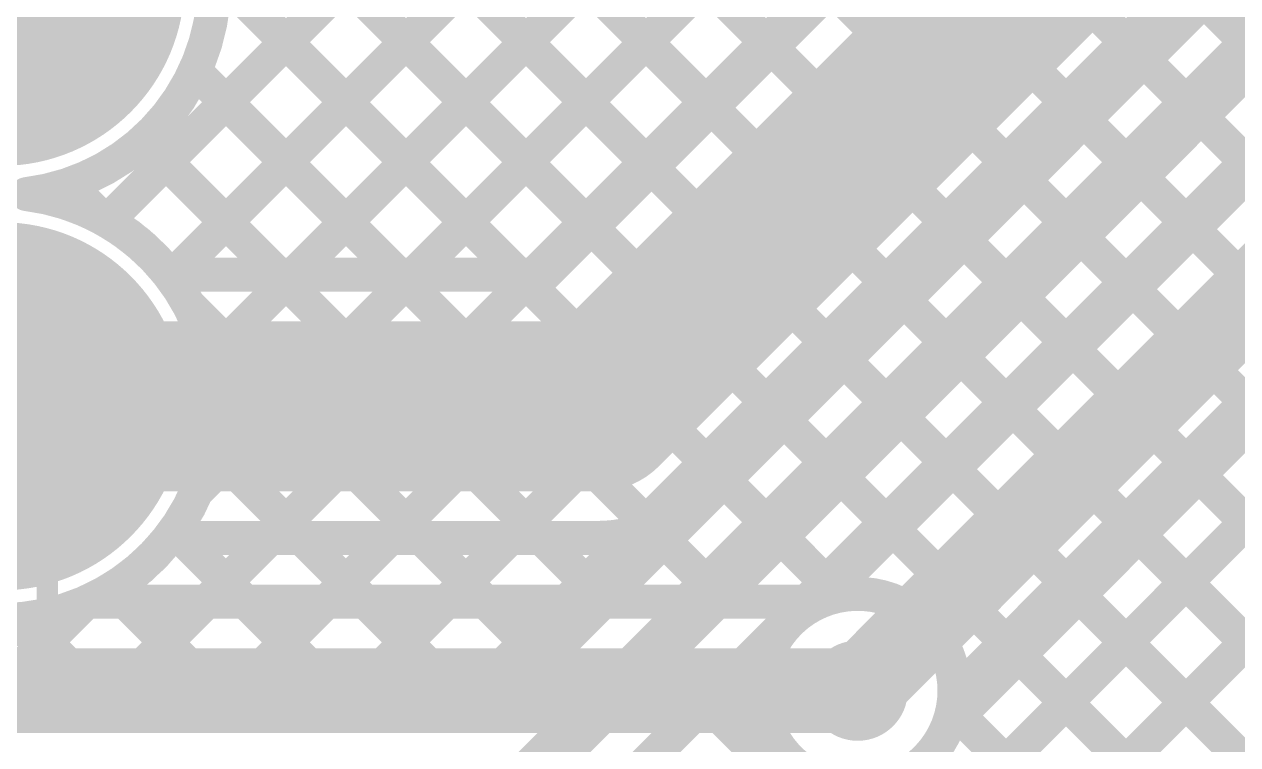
# Model space of a CAD drawing. Header units: millimetres. Extents: x 0 to 214, y 0 to 214.
# Drawn here: x 5.8546 to 6.1406, y 3.2163 to 3.386 of the extents above; entities that cross this region are included whole.
import ezdxf

# ---------------------------------------------------------------- set-up
doc = ezdxf.new("R2010")
doc.units = ezdxf.units.MM
doc.header["$MEASUREMENT"] = 0
for name, color, linetype in [('BottomLayer', 5, 'Continuous'), ('BottomSolder', 6, 'Continuous'), ('MultiLayer', 9, 'Continuous'), ('PadHoleLayer', 156, 'Continuous'), ('TopLayer', 1, 'Continuous'), ('TopOverlay', 2, 'Continuous'), ('TopSolder', 216, 'Continuous'), ('ViaHoleLayer', 16, 'Continuous')]:
    doc.layers.add(name, color=color, linetype=linetype)

# ---------------------------------------------------------------- blocks, each defined once
blk = doc.blocks.new('DW254W_11_04_85_85')
at = {"layer": 'BottomLayer'}
h = blk.add_hatch(color=5, dxfattribs=at)
edge = h.paths.add_edge_path()
edge.add_arc((0.2, 0), 0.03937, 0, 360)
h = blk.add_hatch(color=5, dxfattribs=at)
edge = h.paths.add_edge_path()
edge.add_arc((0.3, 0), 0.03937, 0, 360)
at = {"layer": 'BottomSolder'}
h = blk.add_hatch(color=6, dxfattribs=at)
edge = h.paths.add_edge_path()
edge.add_arc((0.2, 0), 0.04337, 0, 360)
h = blk.add_hatch(color=6, dxfattribs=at)
edge = h.paths.add_edge_path()
edge.add_arc((0.3, 0), 0.04337, 0, 360)
at = {"layer": 'MultiLayer'}
h = blk.add_hatch(color=9, dxfattribs=at)
edge = h.paths.add_edge_path()
edge.add_arc((0.2, 0), 0.03937, 0, 360)
h = blk.add_hatch(color=9, dxfattribs=at)
edge = h.paths.add_edge_path()
edge.add_arc((0.3, 0), 0.03937, 0, 360)
at = {"layer": 'PadHoleLayer'}
h = blk.add_hatch(color=156, dxfattribs=at)
edge = h.paths.add_edge_path()
edge.add_arc((0.2, 0), 0.02008, 0, 360)
h = blk.add_hatch(color=156, dxfattribs=at)
edge = h.paths.add_edge_path()
edge.add_arc((0.3, 0), 0.02008, 0, 360)
at = {"layer": 'TopLayer'}
h = blk.add_hatch(color=1, dxfattribs=at)
edge = h.paths.add_edge_path()
edge.add_arc((0.2, 0), 0.03937, 0, 360)
h = blk.add_hatch(color=1, dxfattribs=at)
edge = h.paths.add_edge_path()
edge.add_arc((0.3, 0), 0.03937, 0, 360)
at = {"layer": 'TopSolder'}
h = blk.add_hatch(color=216, dxfattribs=at)
edge = h.paths.add_edge_path()
edge.add_arc((0.2, 0), 0.04337, 0, 360)
h = blk.add_hatch(color=216, dxfattribs=at)
edge = h.paths.add_edge_path()
edge.add_arc((0.3, 0), 0.04337, 0, 360)
at = {"layer": 'TopOverlay', "const_width": 0.005}
for points in [[(0.354, 0.011), (0.34, 0.011)], [(0.354, -0.383), (0.354, 0.011)]]:
    blk.add_lwpolyline(points, dxfattribs=at)
at = {"layer": 'TopOverlay', "const_width": 0.0025}
for points in [[(0.33875, 0.011, 1), (0.34125, 0.011, 1)], [(0.35275, 0.011, 1), (0.35525, 0.011, 1)], [(0.35275, 0.011, 1), (0.35525, 0.011, 1)]]:
    blk.add_lwpolyline(points, format="xyb", close=True, dxfattribs=at)

msp = doc.modelspace()

# ---------------------------------------------------------------- hatches: boundary and pattern name
at = {"layer": 'BottomLayer'}
h = msp.add_hatch(color=5, dxfattribs=at)
edge = h.paths.add_edge_path()
edge.add_arc((6.051, 3.229), 0.01181, 0, 360)
at = {"layer": 'BottomSolder'}
h = msp.add_hatch(color=6, dxfattribs=at)
edge = h.paths.add_edge_path()
edge.add_arc((6.051, 3.229), 0.00991, 0, 360)
at = {"layer": 'TopLayer'}
h = msp.add_hatch(color=1, dxfattribs=at)
edge = h.paths.add_edge_path()
edge.add_arc((6.051, 3.229), 0.01181, 0, 360)
at = {"layer": 'TopSolder'}
h = msp.add_hatch(color=216, dxfattribs=at)
edge = h.paths.add_edge_path()
edge.add_arc((6.051, 3.229), 0.00991, 0, 360)
at = {"layer": 'ViaHoleLayer'}
h = msp.add_hatch(color=16, dxfattribs=at)
edge = h.paths.add_edge_path()
edge.add_arc((6.051, 3.229), 0.00591, 0, 360)

# ---------------------------------------------------------------- linework, layer by layer
at = {"layer": 'BottomLayer'}
for points, const_width in [([(5.88915, 3.32642), (6.131, 3.56827)], 0.008), ([(5.90776, 3.56), (6.10436, 3.3634)], 0.008), ([(5.93604, 3.56), (6.1185, 3.37754)], 0.008), ([(5.88387, 3.5556), (6.09022, 3.34926)], 0.008), ([(5.87411, 3.33967), (6.08531, 3.55086)], 0.008), ([(5.89813, 3.30712), (6.131, 3.53999)], 0.008), ([(5.975, 3.21), (6.303, 3.538)], 0.012), ([(5.98704, 3.198), (6.31004, 3.521)], 0.008), ([(5.89526, 3.51593), (6.07607, 3.33512)], 0.008), ([(5.89518, 3.27588), (6.131, 3.5117)], 0.008), ([(6.04245, 3.25015), (6.29512, 3.50281)], 0.008), ([(6.051, 3.229), (6.31, 3.488)], 0.02), ([(5.89811, 3.4848), (6.06193, 3.32097)], 0.008), ([(5.87458, 3.227), (6.1197, 3.47212)], 0.008), ([(5.8891, 3.46552), (6.04779, 3.30683)], 0.008), ([(6.07215, 3.22045), (6.3187, 3.467)], 0.008), ([(5.87404, 3.4523), (6.03365, 3.29269)], 0.008), ([(5.90287, 3.227), (6.12428, 3.44842)], 0.008), ([(6.01204, 3.13819), (6.31986, 3.446)], 0.008), ([(5.93115, 3.227), (6.13746, 3.43331)], 0.008), ([(5.95943, 3.227), (6.15812, 3.42568)], 0.008), ([(5.96796, 3.227), (6.16673, 3.42577)], 0.008), ([(6.02599, 3.12385), (6.31986, 3.41772)], 0.008), ([(5.89929, 3.39876), (6.01951, 3.27855)], 0.008), ([(6.0305, 3.10008), (6.31933, 3.3889)], 0.008), ([(5.89478, 3.37499), (6.00536, 3.2644)], 0.008), ([(5.88282, 3.35867), (5.99122, 3.25026)], 0.008), ([(5.86497, 3.34823), (5.87282, 3.34038)], 0.008), ([(5.89338, 3.31982), (5.97708, 3.23612)], 0.008), ([(5.89846, 3.28646), (5.95792, 3.227)], 0.008), ([(6.13144, 3.27975), (6.589, 2.82219)], 0.008), ([(5.88995, 3.26668), (5.92963, 3.227)], 0.008), ([(6.1173, 3.2656), (6.589, 2.79391)], 0.008), ([(5.8753, 3.25304), (5.90135, 3.227)], 0.008), ([(6.10316, 3.25146), (6.589, 2.76562)], 0.008), ([(5.8463, 3.227), (5.86912, 3.24982)], 0.008), ([(5.85417, 3.2459), (5.87306, 3.227)], 0.008), ([(6.08902, 3.23732), (6.45334, 2.873)], 0.008), ([(5.827, 3.227), (5.96796, 3.227)], 0.008), ([(6.01526, 3.22622), (6.33443, 2.90705)], 0.008), ([(6.07488, 3.22318), (6.391, 2.90705)], 0.008), ([(5.97479, 3.1575), (6.03269, 3.2154)], 0.008)]:
    msp.add_lwpolyline(points, dxfattribs=dict(at, const_width=const_width))
at = {"layer": 'BottomLayer', "const_width": 0.008}
for points in [[(5.89937, 3.396, -0.379116), (5.85509, 3.346)], [(5.89937, 3.296, -2.221215), (5.84291, 3.346)], [(5.85509, 3.346, -0.379116), (5.89937, 3.296)], [(6.07215, 3.22045, -1.510411), (6.04245, 3.25015)]]:
    msp.add_lwpolyline(points, format="xyb", dxfattribs=at)
at = {"layer": 'BottomLayer'}
for points, const_width in [([(6.1165, 3.37754, 1), (6.1205, 3.37754, 1)], 0.004), ([(5.89278, 3.37499, 1), (5.89678, 3.37499, 1)], 0.004), ([(6.10236, 3.3634, 1), (6.10636, 3.3634, 1)], 0.004), ([(5.88082, 3.35867, 1), (5.88482, 3.35867, 1)], 0.004), ([(5.86297, 3.34823, 1), (5.86697, 3.34823, 1)], 0.004), ([(6.08822, 3.34926, 1), (6.09222, 3.34926, 1)], 0.004), ([(5.85309, 3.346, 1), (5.85709, 3.346, 1)], 0.004), ([(5.85309, 3.346, 1), (5.85709, 3.346, 1)], 0.004), ([(5.87082, 3.34038, 1), (5.87481, 3.34038, 1)], 0.004), ([(5.87211, 3.33967, 1), (5.87611, 3.33967, 1)], 0.004), ([(6.07407, 3.33512, 1), (6.07807, 3.33512, 1)], 0.004), ([(5.88715, 3.32642, 1), (5.89115, 3.32642, 1)], 0.004), ([(5.89138, 3.31982, 1), (5.89538, 3.31982, 1)], 0.004), ([(6.05993, 3.32097, 1), (6.06393, 3.32097, 1)], 0.004), ([(5.89613, 3.30712, 1), (5.90013, 3.30712, 1)], 0.004), ([(6.04579, 3.30683, 1), (6.04979, 3.30683, 1)], 0.004), ([(5.89737, 3.296, 1), (5.90137, 3.296, 1)], 0.004), ([(5.89737, 3.296, 1), (5.90137, 3.296, 1)], 0.004), ([(6.03165, 3.29269, 1), (6.03565, 3.29269, 1)], 0.004), ([(5.89646, 3.28646, 1), (5.90046, 3.28646, 1)], 0.004), ([(6.12944, 3.27975, 1), (6.13344, 3.27975, 1)], 0.004), ([(6.01751, 3.27855, 1), (6.02151, 3.27855, 1)], 0.004), ([(5.89318, 3.27588, 1), (5.89718, 3.27588, 1)], 0.004), ([(5.88795, 3.26668, 1), (5.89195, 3.26668, 1)], 0.004), ([(6.1153, 3.2656, 1), (6.1193, 3.2656, 1)], 0.004), ([(6.00336, 3.2644, 1), (6.00736, 3.2644, 1)], 0.004), ([(5.8733, 3.25304, 1), (5.8773, 3.25304, 1)], 0.004), ([(6.10116, 3.25146, 1), (6.10516, 3.25146, 1)], 0.004), ([(5.86712, 3.24982, 1), (5.87112, 3.24982, 1)], 0.004), ([(5.98922, 3.25026, 1), (5.99322, 3.25026, 1)], 0.004), ([(6.04045, 3.25015, 1), (6.04445, 3.25015, 1)], 0.004), ([(6.04045, 3.25015, 1), (6.04445, 3.25015, 1)], 0.004), ([(5.85217, 3.2459, 1), (5.85617, 3.2459, 1)], 0.004), ([(6.08702, 3.23732, 1), (6.09102, 3.23732, 1)], 0.004), ([(5.97508, 3.23612, 1), (5.97908, 3.23612, 1)], 0.004), ([(6.046, 3.229, 1), (6.056, 3.229, 1)], 0.01), ([(5.87106, 3.227, 1), (5.87506, 3.227, 1)], 0.004), ([(5.87258, 3.227, 1), (5.87658, 3.227, 1)], 0.004), ([(5.89935, 3.227, 1), (5.90335, 3.227, 1)], 0.004), ([(5.90087, 3.227, 1), (5.90487, 3.227, 1)], 0.004), ([(5.92763, 3.227, 1), (5.93163, 3.227, 1)], 0.004), ([(5.92915, 3.227, 1), (5.93315, 3.227, 1)], 0.004), ([(5.95592, 3.227, 1), (5.95992, 3.227, 1)], 0.004), ([(5.95743, 3.227, 1), (5.96143, 3.227, 1)], 0.004), ([(5.96596, 3.227, 1), (5.96996, 3.227, 1)], 0.004), ([(5.96596, 3.227, 1), (5.96996, 3.227, 1)], 0.004), ([(6.01326, 3.22622, 1), (6.01726, 3.22622, 1)], 0.004), ([(6.07288, 3.22318, 1), (6.07688, 3.22318, 1)], 0.004), ([(6.07015, 3.22045, 1), (6.07415, 3.22045, 1)], 0.004), ([(6.07015, 3.22045, 1), (6.07415, 3.22045, 1)], 0.004), ([(6.03069, 3.2154, 1), (6.03469, 3.2154, 1)], 0.004)]:
    msp.add_lwpolyline(points, format="xyb", close=True, dxfattribs=dict(at, const_width=const_width))
at = {"layer": 'TopLayer'}
for points, const_width in [([(5.99, 3.296), (6.1618, 3.4678)], 0.04), ([(5.97458, 3.327), (6.1197, 3.47212)], 0.008), ([(5.97716, 3.327), (6.11953, 3.46937)], 0.008), ([(5.9805, 3.10664), (6.31086, 3.437)], 0.008), ([(6.00564, 3.1035), (6.33914, 3.437)], 0.008), ([(6.01072, 3.25), (6.19772, 3.437)], 0.008), ([(6.03392, 3.1035), (6.36742, 3.437)], 0.008), ([(6.039, 3.25), (6.226, 3.437)], 0.008), ([(6.0646, 3.24731), (6.25429, 3.437)], 0.008), ([(6.0738, 3.22823), (6.28257, 3.437)], 0.008), ([(6.01194, 3.2741), (6.16337, 3.42553)], 0.008), ([(5.90055, 3.39751), (5.97105, 3.327)], 0.008), ([(5.96, 3.39462), (6.00239, 3.35223)], 0.008), ([(5.87411, 3.33967), (5.92594, 3.3915)], 0.008), ([(5.88973, 3.327), (5.95423, 3.3915)], 0.008), ([(5.91801, 3.327), (5.98251, 3.3915)], 0.008), ([(5.93484, 3.3915), (5.98825, 3.33809)], 0.008), ([(5.9463, 3.327), (6.0108, 3.3915)], 0.008), ([(5.99141, 3.3915), (6.01653, 3.36637)], 0.008), ([(6.01969, 3.3915), (6.03067, 3.38052)], 0.008), ([(6.13108, 3.39324), (6.387, 3.13733)], 0.008), ([(6.11694, 3.3791), (6.387, 3.10904)], 0.008), ([(5.89478, 3.37499), (5.94277, 3.327)], 0.008), ([(6.1028, 3.36496), (6.387, 3.08076)], 0.008), ([(5.88282, 3.35867), (5.91448, 3.327)], 0.008), ([(6.08866, 3.35082), (6.387, 3.05247)], 0.008), ([(5.86497, 3.34823), (5.87282, 3.34038)], 0.008), ([(6.07452, 3.33667), (6.387, 3.02419)], 0.008), ([(5.8887, 3.327), (5.97716, 3.327)], 0.008), ([(6.06037, 3.32253), (6.387, 2.99591)], 0.008), ([(5.849, 3.296), (5.99, 3.296)], 0.04), ([(6.04623, 3.30839), (6.5705, 2.78412)], 0.008), ([(6.03209, 3.29425), (6.5705, 2.75584)], 0.008), ([(6.01795, 3.28011), (6.04666, 3.25139)], 0.008), ([(5.8887, 3.265), (5.99, 3.265)], 0.008), ([(5.89163, 3.265), (5.90663, 3.25)], 0.008), ([(5.89758, 3.25), (5.91258, 3.265)], 0.008), ([(5.91992, 3.265), (5.93492, 3.25)], 0.008), ([(5.92587, 3.25), (5.94087, 3.265)], 0.008), ([(5.9482, 3.265), (5.9632, 3.25)], 0.008), ([(5.95415, 3.25), (5.96915, 3.265)], 0.008), ([(5.97648, 3.265), (5.99148, 3.25)], 0.008), ([(5.98243, 3.25), (5.99867, 3.26624)], 0.008), ([(6.00225, 3.26752), (6.01977, 3.25)], 0.008), ([(5.8753, 3.25304), (5.87835, 3.25)], 0.008), ([(5.86952, 3.25), (6.04209, 3.25)], 0.008), ([(5.491, 3.229), (6.051, 3.229)], 0.02), ([(6.07339, 3.22466), (6.391, 2.90705)], 0.008)]:
    msp.add_lwpolyline(points, dxfattribs=dict(at, const_width=const_width))
at = {"layer": 'TopLayer', "const_width": 0.008}
for points in [[(5.89937, 3.396, -0.379116), (5.85509, 3.346)], [(5.85509, 3.346, -0.199211), (5.8887, 3.327)], [(6.01194, 3.2741, -0.199163), (5.99, 3.265)], [(6.01192, 3.27408, -0.198912), (5.99, 3.265)], [(5.8887, 3.265, -0.122665), (5.86952, 3.25)], [(6.04209, 3.25, -0.537234), (6.07381, 3.229)], [(6.07381, 3.229, -0.537234), (6.04209, 3.208)]]:
    msp.add_lwpolyline(points, format="xyb", dxfattribs=at)
at = {"layer": 'TopLayer'}
for points, const_width in [([(6.02867, 3.38052, 1), (6.03267, 3.38052, 1)], 0.004), ([(6.11494, 3.3791, 1), (6.11894, 3.3791, 1)], 0.004), ([(5.89278, 3.37499, 1), (5.89678, 3.37499, 1)], 0.004), ([(6.01453, 3.36637, 1), (6.01853, 3.36637, 1)], 0.004), ([(6.1008, 3.36496, 1), (6.1048, 3.36496, 1)], 0.004), ([(5.88082, 3.35867, 1), (5.88482, 3.35867, 1)], 0.004), ([(6.00039, 3.35223, 1), (6.00439, 3.35223, 1)], 0.004), ([(6.08666, 3.35082, 1), (6.09066, 3.35082, 1)], 0.004), ([(5.86297, 3.34823, 1), (5.86697, 3.34823, 1)], 0.004), ([(5.85309, 3.346, 1), (5.85709, 3.346, 1)], 0.004), ([(5.85309, 3.346, 1), (5.85709, 3.346, 1)], 0.004), ([(5.87082, 3.34038, 1), (5.87481, 3.34038, 1)], 0.004), ([(5.87211, 3.33967, 1), (5.87611, 3.33967, 1)], 0.004), ([(5.98625, 3.33809, 1), (5.99025, 3.33809, 1)], 0.004), ([(6.07252, 3.33667, 1), (6.07652, 3.33667, 1)], 0.004), ([(5.8867, 3.327, 1), (5.8907, 3.327, 1)], 0.004), ([(5.8867, 3.327, 1), (5.8907, 3.327, 1)], 0.004), ([(5.88773, 3.327, 1), (5.89173, 3.327, 1)], 0.004), ([(5.91248, 3.327, 1), (5.91648, 3.327, 1)], 0.004), ([(5.91601, 3.327, 1), (5.92001, 3.327, 1)], 0.004), ([(5.94077, 3.327, 1), (5.94477, 3.327, 1)], 0.004), ([(5.9443, 3.327, 1), (5.9483, 3.327, 1)], 0.004), ([(5.96905, 3.327, 1), (5.97305, 3.327, 1)], 0.004), ([(5.97258, 3.327, 1), (5.97658, 3.327, 1)], 0.004), ([(5.97516, 3.327, 1), (5.97916, 3.327, 1)], 0.004), ([(5.97516, 3.327, 1), (5.97916, 3.327, 1)], 0.004), ([(6.05837, 3.32253, 1), (6.06237, 3.32253, 1)], 0.004), ([(5.839, 3.296, 1), (5.859, 3.296, 1)], 0.02), ([(5.98, 3.296, 1), (6, 3.296, 1)], 0.02), ([(5.98, 3.296, 1), (6, 3.296, 1)], 0.02), ([(6.04423, 3.30839, 1), (6.04823, 3.30839, 1)], 0.004), ([(6.03009, 3.29425, 1), (6.03409, 3.29425, 1)], 0.004), ([(6.01595, 3.28011, 1), (6.01995, 3.28011, 1)], 0.004), ([(6.00992, 3.27408, 1), (6.01392, 3.27408, 1)], 0.004), ([(6.00994, 3.2741, 1), (6.01394, 3.2741, 1)], 0.004), ([(6.00994, 3.2741, 1), (6.01394, 3.2741, 1)], 0.004), ([(5.8867, 3.265, 1), (5.8907, 3.265, 1)], 0.004), ([(5.8867, 3.265, 1), (5.8907, 3.265, 1)], 0.004), ([(5.88963, 3.265, 1), (5.89363, 3.265, 1)], 0.004), ([(5.91058, 3.265, 1), (5.91458, 3.265, 1)], 0.004), ([(5.91792, 3.265, 1), (5.92192, 3.265, 1)], 0.004), ([(5.93887, 3.265, 1), (5.94287, 3.265, 1)], 0.004), ([(5.9462, 3.265, 1), (5.9502, 3.265, 1)], 0.004), ([(5.96715, 3.265, 1), (5.97115, 3.265, 1)], 0.004), ([(5.97448, 3.265, 1), (5.97848, 3.265, 1)], 0.004), ([(5.988, 3.265, 1), (5.992, 3.265, 1)], 0.004), ([(5.988, 3.265, 1), (5.992, 3.265, 1)], 0.004), ([(5.988, 3.265, 1), (5.992, 3.265, 1)], 0.004), ([(5.99667, 3.26624, 1), (6.00067, 3.26624, 1)], 0.004), ([(6.00025, 3.26752, 1), (6.00425, 3.26752, 1)], 0.004), ([(5.8733, 3.25304, 1), (5.8773, 3.25304, 1)], 0.004), ([(6.04466, 3.25139, 1), (6.04866, 3.25139, 1)], 0.004), ([(5.86752, 3.25, 1), (5.87152, 3.25, 1)], 0.004), ([(5.86752, 3.25, 1), (5.87152, 3.25, 1)], 0.004), ([(5.87635, 3.25, 1), (5.88035, 3.25, 1)], 0.004), ([(5.89558, 3.25, 1), (5.89958, 3.25, 1)], 0.004), ([(5.90463, 3.25, 1), (5.90863, 3.25, 1)], 0.004), ([(5.92387, 3.25, 1), (5.92787, 3.25, 1)], 0.004), ([(5.93292, 3.25, 1), (5.93692, 3.25, 1)], 0.004), ([(5.95215, 3.25, 1), (5.95615, 3.25, 1)], 0.004), ([(5.9612, 3.25, 1), (5.9652, 3.25, 1)], 0.004), ([(5.98043, 3.25, 1), (5.98443, 3.25, 1)], 0.004), ([(5.98948, 3.25, 1), (5.99348, 3.25, 1)], 0.004), ([(6.00872, 3.25, 1), (6.01272, 3.25, 1)], 0.004), ([(6.01777, 3.25, 1), (6.02177, 3.25, 1)], 0.004), ([(6.037, 3.25, 1), (6.041, 3.25, 1)], 0.004), ([(6.04009, 3.25, 1), (6.04409, 3.25, 1)], 0.004), ([(6.04009, 3.25, 1), (6.04409, 3.25, 1)], 0.004), ([(6.0626, 3.24731, 1), (6.0666, 3.24731, 1)], 0.004), ([(6.046, 3.229, 1), (6.056, 3.229, 1)], 0.01), ([(6.0718, 3.22823, 1), (6.0758, 3.22823, 1)], 0.004), ([(6.07181, 3.229, 1), (6.07581, 3.229, 1)], 0.004), ([(6.07181, 3.229, 1), (6.07581, 3.229, 1)], 0.004), ([(6.07139, 3.22466, 1), (6.07539, 3.22466, 1)], 0.004)]:
    msp.add_lwpolyline(points, format="xyb", close=True, dxfattribs=dict(at, const_width=const_width))

# ---------------------------------------------------------------- block references
at = {"rotation": 270}
msp.add_blockref('DW254W_11_04_85_85', (5.849, 3.596), dxfattribs=at)

doc.saveas('drawing.dxf')
